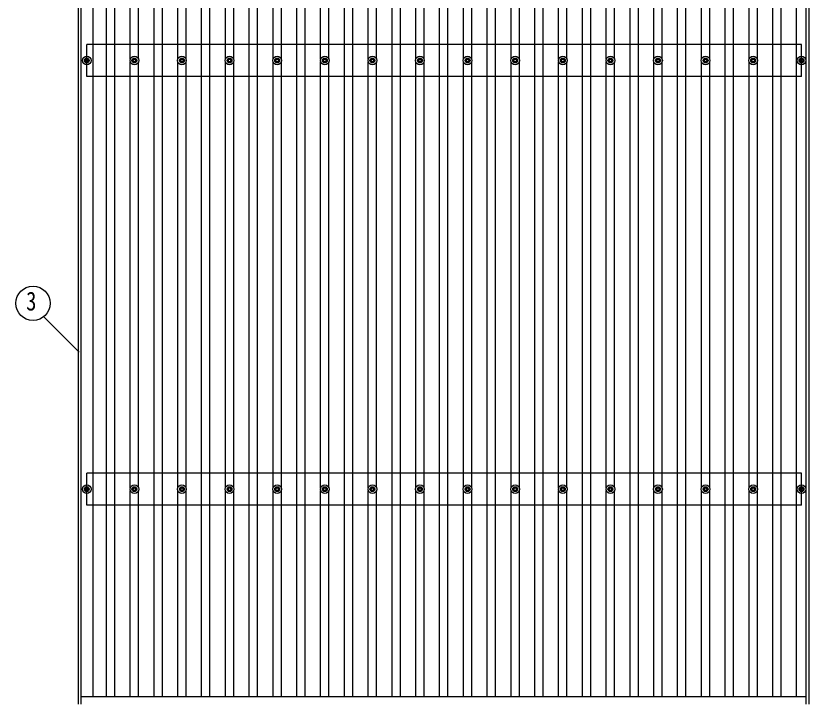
# Model space of a CAD drawing. Units: millimetres, scale not verified. Extents: x -12615 to 12615, y -8910 to 8910.
# Drawn here: x -10026 to -6693, y 1650 to 4519 of the extents above; entities that cross this region are included whole.
import ezdxf
from ezdxf.enums import TextEntityAlignment as Align

# ---------------------------------------------------------------- set-up
doc = ezdxf.new("R2010")
doc.units = ezdxf.units.MM
doc.header["$LTSCALE"] = 40
for name, color, linetype in [('0-4_YKK_13', 4, 'Continuous'), ('0-5_YKK_A1', 4, 'Continuous'), ('0-6_YKK_D', 6, 'Continuous')]:
    doc.layers.add(name, color=color, linetype=linetype)
doc.styles.add('ＭＳ ゴシック', font='')
doc.styles.get('ＭＳ ゴシック').set_extended_font_data('MS Gothic')

msp = doc.modelspace()

# ---------------------------------------------------------------- linework, layer by layer
at = {"layer": '0-4_YKK_13'}
for p, q in [((-9738.44, 4333.57), (-9734.02, 4333.57)), ((-9730.19, 4341.82), (-9730.19, 4337.4)), ((-9726.69, 4341.82), (-9726.69, 4337.4)), ((-9722.86, 4333.57), (-9718.44, 4333.57)), ((-9538.44, 4333.57), (-9534.02, 4333.57)), ((-9530.19, 4341.82), (-9530.19, 4337.4)), ((-9526.69, 4341.82), (-9526.69, 4337.4)), ((-9522.86, 4333.57), (-9518.44, 4333.57)), ((-9338.44, 4333.57), (-9334.02, 4333.57)), ((-9330.19, 4341.82), (-9330.19, 4337.4)), ((-9326.69, 4341.82), (-9326.69, 4337.4)), ((-9322.86, 4333.57), (-9318.44, 4333.57)), ((-9138.44, 4333.57), (-9134.02, 4333.57)), ((-9130.19, 4341.82), (-9130.19, 4337.4)), ((-9126.69, 4341.82), (-9126.69, 4337.4)), ((-9122.86, 4333.57), (-9118.44, 4333.57)), ((-8938.44, 4333.57), (-8934.02, 4333.57)), ((-8930.19, 4341.82), (-8930.19, 4337.4)), ((-8926.69, 4341.82), (-8926.69, 4337.4)), ((-8922.86, 4333.57), (-8918.44, 4333.57)), ((-8738.44, 4333.57), (-8734.02, 4333.57)), ((-8730.19, 4341.82), (-8730.19, 4337.4)), ((-8726.69, 4341.82), (-8726.69, 4337.4)), ((-8722.86, 4333.57), (-8718.44, 4333.57)), ((-8538.44, 4333.57), (-8534.02, 4333.57)), ((-8530.19, 4341.82), (-8530.19, 4337.4)), ((-8526.69, 4341.82), (-8526.69, 4337.4)), ((-8522.86, 4333.57), (-8518.44, 4333.57)), ((-8338.44, 4333.57), (-8334.02, 4333.57)), ((-8330.19, 4341.82), (-8330.19, 4337.4)), ((-8326.69, 4341.82), (-8326.69, 4337.4)), ((-8322.86, 4333.57), (-8318.44, 4333.57)), ((-8138.44, 4333.57), (-8134.02, 4333.57)), ((-8130.19, 4341.82), (-8130.19, 4337.4)), ((-8126.69, 4341.82), (-8126.69, 4337.4)), ((-8122.86, 4333.57), (-8118.44, 4333.57)), ((-7938.44, 4333.57), (-7934.02, 4333.57)), ((-7930.19, 4341.82), (-7930.19, 4337.4)), ((-7926.69, 4341.82), (-7926.69, 4337.4)), ((-7922.86, 4333.57), (-7918.44, 4333.57)), ((-7738.44, 4333.57), (-7734.02, 4333.57)), ((-7730.19, 4341.82), (-7730.19, 4337.4)), ((-7726.69, 4341.82), (-7726.69, 4337.4)), ((-7722.86, 4333.57), (-7718.44, 4333.57)), ((-7538.44, 4333.57), (-7534.02, 4333.57)), ((-7530.19, 4341.82), (-7530.19, 4337.4)), ((-7526.69, 4341.82), (-7526.69, 4337.4)), ((-7522.86, 4333.57), (-7518.44, 4333.57)), ((-7338.44, 4333.57), (-7334.02, 4333.57)), ((-7330.19, 4341.82), (-7330.19, 4337.4)), ((-7326.69, 4341.82), (-7326.69, 4337.4)), ((-7322.86, 4333.57), (-7318.44, 4333.57)), ((-7138.44, 4333.57), (-7134.02, 4333.57)), ((-7130.19, 4341.82), (-7130.19, 4337.4)), ((-7126.69, 4341.82), (-7126.69, 4337.4)), ((-7122.86, 4333.57), (-7118.44, 4333.57)), ((-6938.44, 4333.57), (-6934.02, 4333.57)), ((-6930.19, 4341.82), (-6930.19, 4337.4)), ((-6926.69, 4341.82), (-6926.69, 4337.4)), ((-6922.86, 4333.57), (-6918.44, 4333.57)), ((-6735.69, 4333.57), (-6731.27, 4333.57)), ((-6727.44, 4341.82), (-6727.44, 4337.4)), ((-6723.94, 4341.82), (-6723.94, 4337.4)), ((-6720.11, 4333.57), (-6715.69, 4333.57)), ((-9738.44, 4330.07), (-9734.02, 4330.07)), ((-9730.19, 4326.24), (-9730.19, 4321.82)), ((-9726.69, 4326.24), (-9726.69, 4321.82)), ((-9722.86, 4330.07), (-9718.44, 4330.07)), ((-9538.44, 4330.07), (-9534.02, 4330.07)), ((-9530.19, 4326.24), (-9530.19, 4321.82)), ((-9526.69, 4326.24), (-9526.69, 4321.82)), ((-9522.86, 4330.07), (-9518.44, 4330.07)), ((-9338.44, 4330.07), (-9334.02, 4330.07)), ((-9330.19, 4326.24), (-9330.19, 4321.82)), ((-9326.69, 4326.24), (-9326.69, 4321.82)), ((-9322.86, 4330.07), (-9318.44, 4330.07)), ((-9138.44, 4330.07), (-9134.02, 4330.07)), ((-9130.19, 4326.24), (-9130.19, 4321.82)), ((-9126.69, 4326.24), (-9126.69, 4321.82)), ((-9122.86, 4330.07), (-9118.44, 4330.07)), ((-8938.44, 4330.07), (-8934.02, 4330.07)), ((-8930.19, 4326.24), (-8930.19, 4321.82)), ((-8926.69, 4326.24), (-8926.69, 4321.82)), ((-8922.86, 4330.07), (-8918.44, 4330.07)), ((-8738.44, 4330.07), (-8734.02, 4330.07)), ((-8730.19, 4326.24), (-8730.19, 4321.82)), ((-8726.69, 4326.24), (-8726.69, 4321.82)), ((-8722.86, 4330.07), (-8718.44, 4330.07)), ((-8538.44, 4330.07), (-8534.02, 4330.07)), ((-8530.19, 4326.24), (-8530.19, 4321.82)), ((-8526.69, 4326.24), (-8526.69, 4321.82)), ((-8522.86, 4330.07), (-8518.44, 4330.07)), ((-8338.44, 4330.07), (-8334.02, 4330.07)), ((-8330.19, 4326.24), (-8330.19, 4321.82)), ((-8326.69, 4326.24), (-8326.69, 4321.82)), ((-8322.86, 4330.07), (-8318.44, 4330.07)), ((-8138.44, 4330.07), (-8134.02, 4330.07)), ((-8130.19, 4326.24), (-8130.19, 4321.82)), ((-8126.69, 4326.24), (-8126.69, 4321.82)), ((-8122.86, 4330.07), (-8118.44, 4330.07)), ((-7938.44, 4330.07), (-7934.02, 4330.07)), ((-7930.19, 4326.24), (-7930.19, 4321.82)), ((-7926.69, 4326.24), (-7926.69, 4321.82)), ((-7922.86, 4330.07), (-7918.44, 4330.07)), ((-7738.44, 4330.07), (-7734.02, 4330.07)), ((-7730.19, 4326.24), (-7730.19, 4321.82)), ((-7726.69, 4326.24), (-7726.69, 4321.82)), ((-7722.86, 4330.07), (-7718.44, 4330.07)), ((-7538.44, 4330.07), (-7534.02, 4330.07)), ((-7530.19, 4326.24), (-7530.19, 4321.82)), ((-7526.69, 4326.24), (-7526.69, 4321.82)), ((-7522.86, 4330.07), (-7518.44, 4330.07)), ((-7338.44, 4330.07), (-7334.02, 4330.07)), ((-7330.19, 4326.24), (-7330.19, 4321.82)), ((-7326.69, 4326.24), (-7326.69, 4321.82)), ((-7322.86, 4330.07), (-7318.44, 4330.07)), ((-7138.44, 4330.07), (-7134.02, 4330.07)), ((-7130.19, 4326.24), (-7130.19, 4321.82)), ((-7126.69, 4326.24), (-7126.69, 4321.82)), ((-7122.86, 4330.07), (-7118.44, 4330.07)), ((-6938.44, 4330.07), (-6934.02, 4330.07)), ((-6930.19, 4326.24), (-6930.19, 4321.82)), ((-6926.69, 4326.24), (-6926.69, 4321.82)), ((-6922.86, 4330.07), (-6918.44, 4330.07)), ((-6735.69, 4330.07), (-6731.27, 4330.07)), ((-6727.44, 4326.24), (-6727.44, 4321.82)), ((-6723.94, 4326.24), (-6723.94, 4321.82)), ((-6720.11, 4330.07), (-6715.69, 4330.07)), ((-9738.44, 2533.57), (-9734.02, 2533.57)), ((-9730.19, 2541.82), (-9730.19, 2537.4)), ((-9726.69, 2541.82), (-9726.69, 2537.4)), ((-9722.86, 2533.57), (-9718.44, 2533.57)), ((-9538.44, 2533.57), (-9534.02, 2533.57)), ((-9530.19, 2541.82), (-9530.19, 2537.4)), ((-9526.69, 2541.82), (-9526.69, 2537.4)), ((-9522.86, 2533.57), (-9518.44, 2533.57)), ((-9338.44, 2533.57), (-9334.02, 2533.57)), ((-9330.19, 2541.82), (-9330.19, 2537.4)), ((-9326.69, 2541.82), (-9326.69, 2537.4)), ((-9322.86, 2533.57), (-9318.44, 2533.57)), ((-9138.44, 2533.57), (-9134.02, 2533.57)), ((-9130.19, 2541.82), (-9130.19, 2537.4)), ((-9126.69, 2541.82), (-9126.69, 2537.4)), ((-9122.86, 2533.57), (-9118.44, 2533.57)), ((-8938.44, 2533.57), (-8934.02, 2533.57)), ((-8930.19, 2541.82), (-8930.19, 2537.4)), ((-8926.69, 2541.82), (-8926.69, 2537.4)), ((-8922.86, 2533.57), (-8918.44, 2533.57)), ((-8738.44, 2533.57), (-8734.02, 2533.57)), ((-8730.19, 2541.82), (-8730.19, 2537.4)), ((-8726.69, 2541.82), (-8726.69, 2537.4)), ((-8722.86, 2533.57), (-8718.44, 2533.57)), ((-8538.44, 2533.57), (-8534.02, 2533.57)), ((-8530.19, 2541.82), (-8530.19, 2537.4)), ((-8526.69, 2541.82), (-8526.69, 2537.4)), ((-8522.86, 2533.57), (-8518.44, 2533.57)), ((-8338.44, 2533.57), (-8334.02, 2533.57)), ((-8330.19, 2541.82), (-8330.19, 2537.4)), ((-8326.69, 2541.82), (-8326.69, 2537.4)), ((-8322.86, 2533.57), (-8318.44, 2533.57)), ((-8138.44, 2533.57), (-8134.02, 2533.57)), ((-8130.19, 2541.82), (-8130.19, 2537.4)), ((-8126.69, 2541.82), (-8126.69, 2537.4)), ((-8122.86, 2533.57), (-8118.44, 2533.57)), ((-7938.44, 2533.57), (-7934.02, 2533.57)), ((-7930.19, 2541.82), (-7930.19, 2537.4)), ((-7926.69, 2541.82), (-7926.69, 2537.4)), ((-7922.86, 2533.57), (-7918.44, 2533.57)), ((-7738.44, 2533.57), (-7734.02, 2533.57)), ((-7730.19, 2541.82), (-7730.19, 2537.4)), ((-7726.69, 2541.82), (-7726.69, 2537.4)), ((-7722.86, 2533.57), (-7718.44, 2533.57)), ((-7538.44, 2533.57), (-7534.02, 2533.57)), ((-7530.19, 2541.82), (-7530.19, 2537.4)), ((-7526.69, 2541.82), (-7526.69, 2537.4)), ((-7522.86, 2533.57), (-7518.44, 2533.57)), ((-7338.44, 2533.57), (-7334.02, 2533.57)), ((-7330.19, 2541.82), (-7330.19, 2537.4)), ((-7326.69, 2541.82), (-7326.69, 2537.4)), ((-7322.86, 2533.57), (-7318.44, 2533.57)), ((-7138.44, 2533.57), (-7134.02, 2533.57)), ((-7130.19, 2541.82), (-7130.19, 2537.4)), ((-7126.69, 2541.82), (-7126.69, 2537.4)), ((-7122.86, 2533.57), (-7118.44, 2533.57)), ((-6938.44, 2533.57), (-6934.02, 2533.57)), ((-6930.19, 2541.82), (-6930.19, 2537.4)), ((-6926.69, 2541.82), (-6926.69, 2537.4)), ((-6922.86, 2533.57), (-6918.44, 2533.57)), ((-6735.69, 2533.57), (-6731.27, 2533.57)), ((-6727.44, 2541.82), (-6727.44, 2537.4)), ((-6723.94, 2541.82), (-6723.94, 2537.4)), ((-6720.11, 2533.57), (-6715.69, 2533.57)), ((-9738.44, 2530.07), (-9734.02, 2530.07)), ((-9730.19, 2526.24), (-9730.19, 2521.82)), ((-9726.69, 2526.24), (-9726.69, 2521.82)), ((-9722.86, 2530.07), (-9718.44, 2530.07)), ((-9538.44, 2530.07), (-9534.02, 2530.07)), ((-9530.19, 2526.24), (-9530.19, 2521.82)), ((-9526.69, 2526.24), (-9526.69, 2521.82)), ((-9522.86, 2530.07), (-9518.44, 2530.07)), ((-9338.44, 2530.07), (-9334.02, 2530.07)), ((-9330.19, 2526.24), (-9330.19, 2521.82)), ((-9326.69, 2526.24), (-9326.69, 2521.82)), ((-9322.86, 2530.07), (-9318.44, 2530.07)), ((-9138.44, 2530.07), (-9134.02, 2530.07)), ((-9130.19, 2526.24), (-9130.19, 2521.82)), ((-9126.69, 2526.24), (-9126.69, 2521.82)), ((-9122.86, 2530.07), (-9118.44, 2530.07)), ((-8938.44, 2530.07), (-8934.02, 2530.07)), ((-8930.19, 2526.24), (-8930.19, 2521.82)), ((-8926.69, 2526.24), (-8926.69, 2521.82)), ((-8922.86, 2530.07), (-8918.44, 2530.07)), ((-8738.44, 2530.07), (-8734.02, 2530.07)), ((-8730.19, 2526.24), (-8730.19, 2521.82)), ((-8726.69, 2526.24), (-8726.69, 2521.82)), ((-8722.86, 2530.07), (-8718.44, 2530.07)), ((-8538.44, 2530.07), (-8534.02, 2530.07)), ((-8530.19, 2526.24), (-8530.19, 2521.82)), ((-8526.69, 2526.24), (-8526.69, 2521.82)), ((-8522.86, 2530.07), (-8518.44, 2530.07)), ((-8338.44, 2530.07), (-8334.02, 2530.07)), ((-8330.19, 2526.24), (-8330.19, 2521.82)), ((-8326.69, 2526.24), (-8326.69, 2521.82)), ((-8322.86, 2530.07), (-8318.44, 2530.07)), ((-8138.44, 2530.07), (-8134.02, 2530.07)), ((-8130.19, 2526.24), (-8130.19, 2521.82)), ((-8126.69, 2526.24), (-8126.69, 2521.82)), ((-8122.86, 2530.07), (-8118.44, 2530.07)), ((-7938.44, 2530.07), (-7934.02, 2530.07)), ((-7930.19, 2526.24), (-7930.19, 2521.82)), ((-7926.69, 2526.24), (-7926.69, 2521.82)), ((-7922.86, 2530.07), (-7918.44, 2530.07)), ((-7738.44, 2530.07), (-7734.02, 2530.07)), ((-7730.19, 2526.24), (-7730.19, 2521.82)), ((-7726.69, 2526.24), (-7726.69, 2521.82)), ((-7722.86, 2530.07), (-7718.44, 2530.07)), ((-7538.44, 2530.07), (-7534.02, 2530.07)), ((-7530.19, 2526.24), (-7530.19, 2521.82)), ((-7526.69, 2526.24), (-7526.69, 2521.82)), ((-7522.86, 2530.07), (-7518.44, 2530.07)), ((-7338.44, 2530.07), (-7334.02, 2530.07)), ((-7330.19, 2526.24), (-7330.19, 2521.82)), ((-7326.69, 2526.24), (-7326.69, 2521.82)), ((-7322.86, 2530.07), (-7318.44, 2530.07)), ((-7138.44, 2530.07), (-7134.02, 2530.07)), ((-7130.19, 2526.24), (-7130.19, 2521.82)), ((-7126.69, 2526.24), (-7126.69, 2521.82)), ((-7122.86, 2530.07), (-7118.44, 2530.07)), ((-6938.44, 2530.07), (-6934.02, 2530.07)), ((-6930.19, 2526.24), (-6930.19, 2521.82)), ((-6926.69, 2526.24), (-6926.69, 2521.82)), ((-6922.86, 2530.07), (-6918.44, 2530.07)), ((-6735.69, 2530.07), (-6731.27, 2530.07)), ((-6727.44, 2526.24), (-6727.44, 2521.82)), ((-6723.94, 2526.24), (-6723.94, 2521.82)), ((-6720.11, 2530.07), (-6715.69, 2530.07))]:
    msp.add_line(p, q, dxfattribs=at)
for centre, radius in [((-9728.44, 4331.82), 18.25), ((-9728.44, 4331.82), 10.15), ((-9728.44, 4331.82), 5.85), ((-9728.44, 4331.82), 5.25), ((-9528.44, 4331.82), 18.25), ((-9528.44, 4331.82), 10.15), ((-9528.44, 4331.82), 5.85), ((-9528.44, 4331.82), 5.25), ((-9328.44, 4331.82), 18.25), ((-9328.44, 4331.82), 10.15), ((-9328.44, 4331.82), 5.85), ((-9328.44, 4331.82), 5.25), ((-9128.44, 4331.82), 18.25), ((-9128.44, 4331.82), 10.15), ((-9128.44, 4331.82), 5.85), ((-9128.44, 4331.82), 5.25), ((-8928.44, 4331.82), 18.25), ((-8928.44, 4331.82), 10.15), ((-8928.44, 4331.82), 5.85), ((-8928.44, 4331.82), 5.25), ((-8728.44, 4331.82), 18.25), ((-8728.44, 4331.82), 10.15), ((-8728.44, 4331.82), 5.85), ((-8728.44, 4331.82), 5.25), ((-8528.44, 4331.82), 18.25), ((-8528.44, 4331.82), 10.15), ((-8528.44, 4331.82), 5.85), ((-8528.44, 4331.82), 5.25), ((-8328.44, 4331.82), 18.25), ((-8328.44, 4331.82), 10.15), ((-8328.44, 4331.82), 5.85), ((-8328.44, 4331.82), 5.25), ((-8128.44, 4331.82), 18.25), ((-8128.44, 4331.82), 10.15), ((-8128.44, 4331.82), 5.85), ((-8128.44, 4331.82), 5.25), ((-7928.44, 4331.82), 18.25), ((-7928.44, 4331.82), 10.15), ((-7928.44, 4331.82), 5.85), ((-7928.44, 4331.82), 5.25), ((-7728.44, 4331.82), 18.25), ((-7728.44, 4331.82), 10.15), ((-7728.44, 4331.82), 5.85), ((-7728.44, 4331.82), 5.25), ((-7528.44, 4331.82), 18.25), ((-7528.44, 4331.82), 10.15), ((-7528.44, 4331.82), 5.85), ((-7528.44, 4331.82), 5.25), ((-7328.44, 4331.82), 18.25), ((-7328.44, 4331.82), 10.15), ((-7328.44, 4331.82), 5.85), ((-7328.44, 4331.82), 5.25), ((-7128.44, 4331.82), 18.25), ((-7128.44, 4331.82), 10.15), ((-7128.44, 4331.82), 5.85), ((-7128.44, 4331.82), 5.25), ((-6928.44, 4331.82), 18.25), ((-6928.44, 4331.82), 10.15), ((-6928.44, 4331.82), 5.85), ((-6928.44, 4331.82), 5.25), ((-6725.69, 4331.82), 18.25), ((-6725.69, 4331.82), 10.15), ((-6725.69, 4331.82), 5.85), ((-6725.69, 4331.82), 5.25), ((-9728.44, 2531.82), 18.25), ((-9728.44, 2531.82), 10.15), ((-9728.44, 2531.82), 5.85), ((-9728.44, 2531.82), 5.25), ((-9528.44, 2531.82), 18.25), ((-9528.44, 2531.82), 10.15), ((-9528.44, 2531.82), 5.85), ((-9528.44, 2531.82), 5.25), ((-9328.44, 2531.82), 18.25), ((-9328.44, 2531.82), 10.15), ((-9328.44, 2531.82), 5.85), ((-9328.44, 2531.82), 5.25), ((-9128.44, 2531.82), 18.25), ((-9128.44, 2531.82), 10.15), ((-9128.44, 2531.82), 5.85), ((-9128.44, 2531.82), 5.25), ((-8928.44, 2531.82), 18.25), ((-8928.44, 2531.82), 10.15), ((-8928.44, 2531.82), 5.85), ((-8928.44, 2531.82), 5.25), ((-8728.44, 2531.82), 18.25), ((-8728.44, 2531.82), 10.15), ((-8728.44, 2531.82), 5.85), ((-8728.44, 2531.82), 5.25), ((-8528.44, 2531.82), 18.25), ((-8528.44, 2531.82), 10.15), ((-8528.44, 2531.82), 5.85), ((-8528.44, 2531.82), 5.25), ((-8328.44, 2531.82), 18.25), ((-8328.44, 2531.82), 10.15), ((-8328.44, 2531.82), 5.85), ((-8328.44, 2531.82), 5.25), ((-8128.44, 2531.82), 18.25), ((-8128.44, 2531.82), 10.15), ((-8128.44, 2531.82), 5.85), ((-8128.44, 2531.82), 5.25), ((-7928.44, 2531.82), 18.25), ((-7928.44, 2531.82), 10.15), ((-7928.44, 2531.82), 5.85), ((-7928.44, 2531.82), 5.25), ((-7728.44, 2531.82), 18.25), ((-7728.44, 2531.82), 10.15), ((-7728.44, 2531.82), 5.85), ((-7728.44, 2531.82), 5.25), ((-7528.44, 2531.82), 18.25), ((-7528.44, 2531.82), 10.15), ((-7528.44, 2531.82), 5.85), ((-7528.44, 2531.82), 5.25), ((-7328.44, 2531.82), 18.25), ((-7328.44, 2531.82), 10.15), ((-7328.44, 2531.82), 5.85), ((-7328.44, 2531.82), 5.25), ((-7128.44, 2531.82), 18.25), ((-7128.44, 2531.82), 10.15), ((-7128.44, 2531.82), 5.85), ((-7128.44, 2531.82), 5.25), ((-6928.44, 2531.82), 18.25), ((-6928.44, 2531.82), 10.15), ((-6928.44, 2531.82), 5.85), ((-6928.44, 2531.82), 5.25), ((-6725.69, 2531.82), 18.25), ((-6725.69, 2531.82), 10.15), ((-6725.69, 2531.82), 5.85), ((-6725.69, 2531.82), 5.25)]:
    msp.add_circle(centre, radius, dxfattribs=at)
at = {"layer": '0-5_YKK_A1'}
for p, q in [((-9763.44, 1629.88), (-9763.44, 7028.3)), ((-9751.44, 1629.88), (-9751.44, 7028.3)), ((-9701.94, 1661.2), (-9701.94, 7002.21)), ((-9645.94, 1661.2), (-9645.94, 7002.21)), ((-9610.94, 1661.2), (-9610.94, 7002.21)), ((-9445.94, 1661.2), (-9445.94, 7002.21)), ((-9410.94, 1661.2), (-9410.94, 7002.21)), ((-9245.94, 1661.2), (-9245.94, 7002.21)), ((-9210.94, 1661.2), (-9210.94, 7002.21)), ((-9045.94, 1661.2), (-9045.94, 7002.21)), ((-9010.94, 1661.2), (-9010.94, 7002.21)), ((-8845.94, 1661.2), (-8845.94, 7002.21)), ((-8810.94, 1661.2), (-8810.94, 7002.21)), ((-8645.94, 1661.2), (-8645.94, 7002.21)), ((-8610.94, 1661.2), (-8610.94, 7002.21)), ((-8445.94, 1661.2), (-8445.94, 7002.21)), ((-8410.94, 1661.2), (-8410.94, 7002.21)), ((-8245.94, 1661.2), (-8245.94, 7002.21)), ((-8210.94, 1661.2), (-8210.94, 7002.21)), ((-8045.94, 1661.2), (-8045.94, 7002.21)), ((-8010.94, 1661.2), (-8010.94, 7002.21)), ((-7845.94, 1661.2), (-7845.94, 7002.21)), ((-7810.94, 1661.2), (-7810.94, 7002.21)), ((-7645.94, 1661.2), (-7645.94, 7002.21)), ((-7610.94, 1661.2), (-7610.94, 7002.21)), ((-7445.94, 1661.2), (-7445.94, 7002.21)), ((-7410.94, 1661.2), (-7410.94, 7002.21)), ((-7245.94, 1661.2), (-7245.94, 7002.21)), ((-7210.94, 1661.2), (-7210.94, 7002.21)), ((-7045.94, 1661.2), (-7045.94, 7002.21)), ((-7010.94, 1661.2), (-7010.94, 7002.21)), ((-6845.94, 1661.2), (-6845.94, 7002.21)), ((-6810.94, 1661.2), (-6810.94, 7002.21)), ((-6745.94, 1661.2), (-6745.94, 7002.21)), ((-6705.44, 1629.88), (-6705.44, 7028.3)), ((-6693.44, 1629.88), (-6693.44, 7028.3)), ((-9545.94, 4337), (-9545.94, 6126.64)), ((-9510.94, 4337), (-9510.94, 6126.64)), ((-9345.94, 4337), (-9345.94, 6126.64)), ((-9310.94, 4337), (-9310.94, 6126.64)), ((-9145.94, 4337), (-9145.94, 6126.64)), ((-9110.94, 4337), (-9110.94, 6126.64)), ((-8945.94, 4337), (-8945.94, 6126.64)), ((-8910.94, 4337), (-8910.94, 6126.64)), ((-8745.94, 4337), (-8745.94, 6126.64)), ((-8710.94, 4337), (-8710.94, 6126.64)), ((-8545.94, 4337), (-8545.94, 6126.64)), ((-8510.94, 4337), (-8510.94, 6126.64)), ((-8345.94, 4337), (-8345.94, 6126.64)), ((-8310.94, 4337), (-8310.94, 6126.64)), ((-8145.94, 4337), (-8145.94, 6126.64)), ((-8110.94, 4337), (-8110.94, 6126.64)), ((-7945.94, 4337), (-7945.94, 6126.64)), ((-7910.94, 4337), (-7910.94, 6126.64)), ((-7745.94, 4337), (-7745.94, 6126.64)), ((-7710.94, 4337), (-7710.94, 6126.64)), ((-7545.94, 4337), (-7545.94, 6126.64)), ((-7510.94, 4337), (-7510.94, 6126.64)), ((-7345.94, 4337), (-7345.94, 6126.64)), ((-7310.94, 4337), (-7310.94, 6126.64)), ((-7145.94, 4337), (-7145.94, 6126.64)), ((-7110.94, 4337), (-7110.94, 6126.64)), ((-6945.94, 4337), (-6945.94, 6126.64)), ((-6910.94, 4337), (-6910.94, 6126.64)), ((-6725.69, 4398.82), (-9728.44, 4398.82)), ((-9728.44, 4264.82), (-9728.44, 4398.82)), ((-6725.69, 4264.82), (-6725.69, 4398.82)), ((-9545.94, 2537), (-9545.94, 4326.64)), ((-9510.94, 2537), (-9510.94, 4326.64)), ((-9345.94, 2537), (-9345.94, 4326.64)), ((-9310.94, 2537), (-9310.94, 4326.64)), ((-9145.94, 2537), (-9145.94, 4326.64)), ((-9110.94, 2537), (-9110.94, 4326.64)), ((-8945.94, 2537), (-8945.94, 4326.64)), ((-8910.94, 2537), (-8910.94, 4326.64)), ((-8745.94, 2537), (-8745.94, 4326.64)), ((-8710.94, 2537), (-8710.94, 4326.64)), ((-8545.94, 2537), (-8545.94, 4326.64)), ((-8510.94, 2537), (-8510.94, 4326.64)), ((-8345.94, 2537), (-8345.94, 4326.64)), ((-8310.94, 2537), (-8310.94, 4326.64)), ((-8145.94, 2537), (-8145.94, 4326.64)), ((-8110.94, 2537), (-8110.94, 4326.64)), ((-7945.94, 2537), (-7945.94, 4326.64)), ((-7910.94, 2537), (-7910.94, 4326.64)), ((-7745.94, 2537), (-7745.94, 4326.64)), ((-7710.94, 2537), (-7710.94, 4326.64)), ((-7545.94, 2537), (-7545.94, 4326.64)), ((-7510.94, 2537), (-7510.94, 4326.64)), ((-7345.94, 2537), (-7345.94, 4326.64)), ((-7310.94, 2537), (-7310.94, 4326.64)), ((-7145.94, 2537), (-7145.94, 4326.64)), ((-7110.94, 2537), (-7110.94, 4326.64)), ((-6945.94, 2537), (-6945.94, 4326.64)), ((-6910.94, 2537), (-6910.94, 4326.64)), ((-6725.69, 4264.82), (-9728.44, 4264.82)), ((-6725.69, 2598.82), (-9728.44, 2598.82)), ((-9728.44, 2464.82), (-9728.44, 2598.82)), ((-6725.69, 2464.82), (-6725.69, 2598.82)), ((-9545.94, 1661.2), (-9545.94, 2526.64)), ((-9510.94, 1661.2), (-9510.94, 2526.64)), ((-9345.94, 1661.2), (-9345.94, 2526.64)), ((-9310.94, 1661.2), (-9310.94, 2526.64)), ((-9145.94, 1661.2), (-9145.94, 2526.64)), ((-9110.94, 1661.2), (-9110.94, 2526.64)), ((-8945.94, 1661.2), (-8945.94, 2526.64)), ((-8910.94, 1661.2), (-8910.94, 2526.64)), ((-8745.94, 1661.2), (-8745.94, 2526.64)), ((-8710.94, 1661.2), (-8710.94, 2526.64)), ((-8545.94, 1661.2), (-8545.94, 2526.64)), ((-8510.94, 1661.2), (-8510.94, 2526.64)), ((-8345.94, 1661.2), (-8345.94, 2526.64)), ((-8310.94, 1661.2), (-8310.94, 2526.64)), ((-8145.94, 1661.2), (-8145.94, 2526.64)), ((-8110.94, 1661.2), (-8110.94, 2526.64)), ((-7945.94, 1661.2), (-7945.94, 2526.64)), ((-7910.94, 1661.2), (-7910.94, 2526.64)), ((-7745.94, 1661.2), (-7745.94, 2526.64)), ((-7710.94, 1661.2), (-7710.94, 2526.64)), ((-7545.94, 1661.2), (-7545.94, 2526.64)), ((-7510.94, 1661.2), (-7510.94, 2526.64)), ((-7345.94, 1661.2), (-7345.94, 2526.64)), ((-7310.94, 1661.2), (-7310.94, 2526.64)), ((-7145.94, 1661.2), (-7145.94, 2526.64)), ((-7110.94, 1661.2), (-7110.94, 2526.64)), ((-6945.94, 1661.2), (-6945.94, 2526.64)), ((-6910.94, 1661.2), (-6910.94, 2526.64)), ((-6725.69, 2464.82), (-9728.44, 2464.82)), ((-9751.44, 1661.2), (-6705.44, 1661.2))]:
    msp.add_line(p, q, dxfattribs=at)
at = {"layer": '0-6_YKK_D'}
msp.add_line((-9909.36, 3256.26), (-9760.56, 3107.47), dxfattribs=at)
msp.add_circle((-9954.33, 3312.48), 72, dxfattribs=at)

# ---------------------------------------------------------------- texts
at = {"layer": '0-6_YKK_D', "style": 'ＭＳ ゴシック', "width": 0.8}
msp.add_text('3', height=79.18, dxfattribs=at).set_placement((-9983.13, 3258.48), align=Align.BOTTOM_LEFT)

doc.saveas('drawing.dxf')
